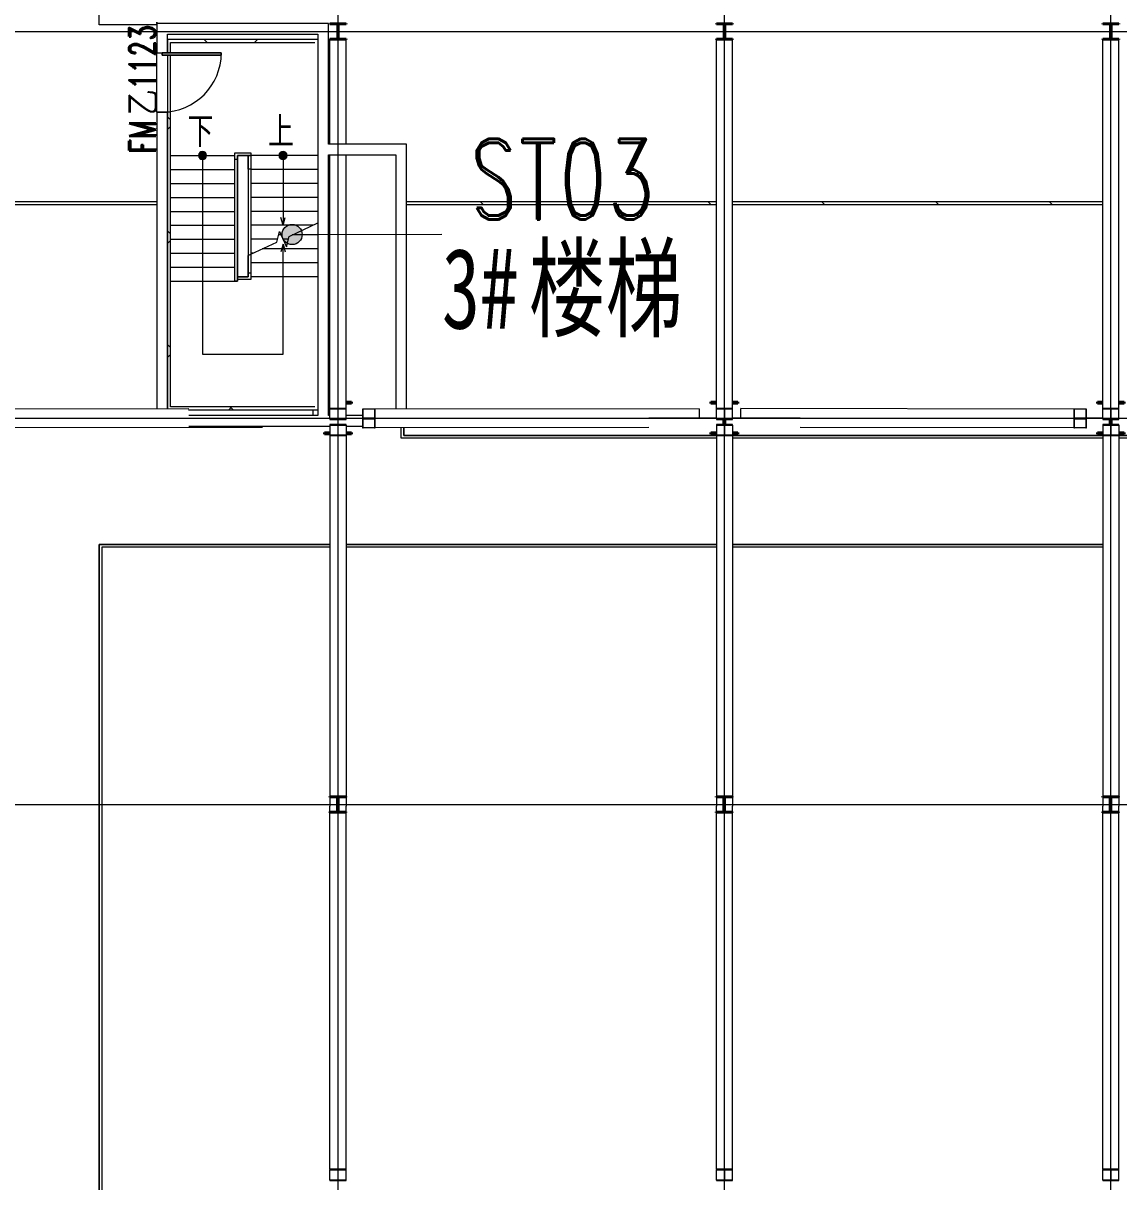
# Model space of a CAD drawing. Header units: millimetres. Extents: x -30000 to 430621, y -31706 to 192400.
# Drawn here: x 66133 to 86550, y 93773 to 115355 of the extents above; entities that cross this region are included whole.
import ezdxf

# ---------------------------------------------------------------- set-up
doc = ezdxf.new("R2010")
doc.units = ezdxf.units.MM
doc.linetypes.add('架空线', pattern=[3.97, 2.38, -1.59])
doc.linetypes.add('轴网线', pattern=[22.04, 18.38, -1.83, 0, -1.83])
doc.layers.get('0').update_dxf_attribs({"color": 8})
for name, color, linetype, lineweight in [('A-ANNO-NOTE', 8, 'Continuous', 5), ('A-AREA-IDEN', 8, 'Continuous', 9), ('A-DETL-GENF', 8, 'Continuous', 18), ('A-DOOR', 8, 'Continuous', 5), ('A-DOOR-IDEN', 8, 'Continuous', 9), ('A-DOOR-OPNG', 8, 'Continuous', 5), ('A-FLOR', 8, 'Continuous', 5), ('A-FLOR-HRAL', 8, 'Continuous', 5), ('A-WALL', 8, 'Continuous', 5), ('A-WALL-PATT', 8, 'Continuous', 9), ('S-BEAM', 8, 'Continuous', 5), ('S-COLS', 8, 'Continuous', 5), ('S-GRID', 8, 'Continuous', 9), ('S-STRS', 8, 'Continuous', 5), ('S-STRS-MBND', 8, 'Continuous', 5)]:
    doc.layers.add(name, color=color, linetype=linetype, lineweight=lineweight)
doc.styles.add('RomanD', font='romand__.ttf', dxfattribs={"width": 0.7, "height": 1500})
doc.styles.add('RomanD_1', font='romand__.ttf', dxfattribs={"width": 0.7, "height": 500})
doc.styles.add('仿宋', font='simfang.ttf', dxfattribs={"width": 0.7, "height": 500})
doc.styles.add('仿宋_2', font='simfang.ttf', dxfattribs={"width": 0.7, "height": 1500})
doc.styles.add('微软雅黑', font='Microsoft YaHei.ttf', dxfattribs={"width": 0.7, "height": 500})
pattern_1 = [(45, (-4e-09, 0), (-1060.66, 1060.66), []), (135, (-4e-09, 0), (-1060.66, -1060.66), [])]

# ---------------------------------------------------------------- blocks, each defined once
blk = doc.blocks.new('钢_柱_热轧H - HW300X300-659262-LAY-4F-1_500-A')
at = {"layer": 'S-COLS', "lineweight": 15, "true_color": 0xdddddd}
h = blk.add_hatch(color=254, dxfattribs=at)
h.paths.add_polyline_path([(5, -122), (5, 122), (-5, 122), (-5, -122)], flags=0)
h.paths.add_polyline_path([(9, -131), (5, -122), (-5, -131), (5, -131)], flags=0)
h.paths.add_polyline_path([(-150, -150), (150, -150), (150, -135), (-150, -135), (-150, -150)], flags=0)
h.paths.add_polyline_path([(5, 122), (5, 131), (-5, 129)], flags=0)
h.paths.add_polyline_path([(9, 131), (18, 135), (150, 135), (150, 150), (-150, 150), (-150, 135), (5, 132)], flags=0)
at = {"layer": 'S-COLS', "color": 8, "lineweight": 35, "true_color": 0x777777}
for p, q in [((-150, 150), (150, 150)), ((-150, 135), (-150, 150)), ((-18, 135), (-150, 135)), ((-5, -122), (-5, 122)), ((5, 122), (5, -122)), ((150, 135), (18, 135)), ((150, 150), (150, 135)), ((-150, -135), (-18, -135)), ((-150, -150), (-150, -135)), ((150, -150), (-150, -150)), ((18, -135), (150, -135)), ((150, -135), (150, -150))]:
    blk.add_line(p, q, dxfattribs=at)
for centre, start, end in [((-18, 122), 360, 90), ((18, 122), 90, 180), ((-18, -122), 270, 360), ((18, -122), 180, 270)]:
    blk.add_arc(centre, 13, start, end, dxfattribs=at)
blk = doc.blocks.new('钢_柱_焊接H - H600X500X20X30-V19-LAY-4F-1_500-A')
at = {"layer": 'S-COLS', "lineweight": 15, "true_color": 0xdddddd}
h = blk.add_hatch(color=254, dxfattribs=at)
h.paths.add_polyline_path([(-150, -300), (-150, -270), (-250, -270), (-250, -300), (-175, -300)], flags=0)
h.paths.add_polyline_path([(150, -300), (250, -300), (250, -270), (150, -270), (150, -287)], flags=0)
h.paths.add_polyline_path([(-175, 270), (-150, 270), (-150, 300), (-175, 300), (-175, 291)], flags=0)
h.paths.add_polyline_path([(250, 270), (250, 300), (150, 300), (150, 270)], flags=0)
at = {"layer": 'S-COLS', "color": 8, "lineweight": 35, "true_color": 0x777777}
for p, q in [((-175, 300), (-150, 300)), ((-150, 270), (-175, 270)), ((150, 300), (250, 300)), ((250, 270), (150, 270)), ((250, 300), (250, 270)), ((-250, -270), (-150, -270)), ((-250, -300), (-250, -270)), ((-150, -300), (-250, -300)), ((150, -270), (250, -270)), ((250, -300), (150, -300)), ((250, -270), (250, -300))]:
    blk.add_line(p, q, dxfattribs=at)
blk = doc.blocks.new('钢_柱_焊接H - H600X500X20X30-V20-LAY-4F-1_500-A')
at = {"layer": 'S-COLS', "lineweight": 15, "true_color": 0xdddddd}
h = blk.add_hatch(color=254, dxfattribs=at)
h.paths.add_polyline_path([(150, -300), (250, -300), (250, -270), (150, -270), (150, -288)], flags=0)
h.paths.add_polyline_path([(-150, -300), (-150, -270), (-250, -270), (-250, -300)], flags=0)
h.paths.add_polyline_path([(-10, -123), (10, -123), (5, -25), (-10, -25)], flags=0)
h.paths.add_polyline_path([(150, 270), (250, 270), (250, 300), (150, 300), (150, 288)], flags=0)
h.paths.add_polyline_path([(-250, 270), (-150, 270), (-150, 300), (-250, 300)], flags=0)
at = {"layer": 'S-COLS', "color": 8, "lineweight": 35, "true_color": 0x777777}
for p, q in [((-250, 300), (-150, 300)), ((-250, 270), (-250, 300)), ((-150, 270), (-250, 270)), ((150, 300), (250, 300)), ((250, 270), (150, 270)), ((250, 300), (250, 270)), ((-10, -123), (-10, -25)), ((10, -25), (10, -123)), ((-250, -270), (-150, -270)), ((-250, -300), (-250, -270)), ((-150, -300), (-250, -300)), ((150, -270), (250, -270)), ((250, -300), (150, -300)), ((250, -270), (250, -300))]:
    blk.add_line(p, q, dxfattribs=at)
blk = doc.blocks.new('钢_柱_焊接H - H600X500X20X30-V21-LAY-4F-1_500-A')
at = {"layer": 'S-COLS', "lineweight": 15, "true_color": 0xdddddd}
h = blk.add_hatch(color=254, dxfattribs=at)
h.paths.add_polyline_path([(150, -300), (250, -300), (250, -270), (150, -270), (150, -288)], flags=0)
h.paths.add_polyline_path([(-150, -300), (-150, -270), (-250, -270), (-250, -300)], flags=0)
h.paths.add_polyline_path([(-10, -123), (10, -123), (5, -25), (-10, -25)], flags=0)
h.paths.add_polyline_path([(150, 270), (250, 270), (250, 300), (150, 300), (150, 288)], flags=0)
h.paths.add_polyline_path([(-150, 270), (-150, 300), (-250, 300), (-250, 270)], flags=0)
at = {"layer": 'S-COLS', "color": 8, "lineweight": 35, "true_color": 0x777777}
for p, q in [((-250, 300), (-150, 300)), ((-250, 270), (-250, 300)), ((-150, 270), (-250, 270)), ((150, 300), (250, 300)), ((250, 270), (150, 270)), ((250, 300), (250, 270)), ((-10, -123), (-10, -25)), ((10, -25), (10, -123)), ((-250, -270), (-150, -270)), ((-250, -300), (-250, -270)), ((-150, -300), (-250, -300)), ((150, -270), (250, -270)), ((250, -300), (150, -300)), ((250, -270), (250, -300))]:
    blk.add_line(p, q, dxfattribs=at)
blk = doc.blocks.new('钢_柱_热轧H - HW300X300-659271-LAY-4F-1_500-A')
at = {"layer": 'S-COLS', "lineweight": 15, "true_color": 0xdddddd}
h = blk.add_hatch(color=254, dxfattribs=at)
h.paths.add_polyline_path([(5, -122), (5, 122), (-5, 122), (-5, -122)], flags=0)
h.paths.add_polyline_path([(9, -131), (5, -122), (-5, -131), (5, -131)], flags=0)
h.paths.add_polyline_path([(-150, -150), (150, -150), (150, -135), (-150, -135)], flags=0)
h.paths.add_polyline_path([(5, 122), (5, 131), (-5, 129)], flags=0)
h.paths.add_polyline_path([(9, 131), (18, 135), (150, 135), (150, 150), (-150, 150), (-145, 135), (5, 132)], flags=0)
at = {"layer": 'S-COLS', "color": 8, "lineweight": 35, "true_color": 0x777777}
for p, q in [((-150, 150), (150, 150)), ((-150, 135), (-150, 150)), ((-18, 135), (-150, 135)), ((-5, -122), (-5, 122)), ((5, 122), (5, -122)), ((150, 135), (18, 135)), ((150, 150), (150, 135)), ((-150, -135), (-18, -135)), ((-150, -150), (-150, -135)), ((150, -150), (-150, -150)), ((18, -135), (150, -135)), ((150, -135), (150, -150))]:
    blk.add_line(p, q, dxfattribs=at)
for centre, start, end in [((-18, 122), 360, 90), ((18, 122), 90, 180), ((-18, -122), 270, 360), ((18, -122), 180, 270)]:
    blk.add_arc(centre, 13, start, end, dxfattribs=at)
blk = doc.blocks.new('钢_梁_焊接H - H300X300X10X15-V173-LAY-4F-1_500-A')
at = {"layer": 'S-BEAM', "color": 8, "lineweight": 15, "true_color": 0x777777}
for p, q in [((71850, 115049), (72150, 115049)), ((71850, 113100), (71850, 115049)), ((72150, 113100), (72150, 115049)), ((71850, 108179), (71850, 112900)), ((72150, 108179), (72150, 112900)), ((72150, 108179), (71850, 108179)), ((71850, 108179), (71850, 108169)), ((71850, 108169), (71995, 108169)), ((71850, 107986), (71850, 108169)), ((71995, 108169), (71995, 107986)), ((72005, 107986), (72005, 108169)), ((72005, 108169), (72150, 108169)), ((72150, 108169), (72150, 108179)), ((72150, 107986), (72150, 108169)), ((71995, 107986), (71850, 107986)), ((71850, 107986), (71850, 107975)), ((71850, 107975), (72150, 107975)), ((72150, 107986), (72005, 107986)), ((72150, 107975), (72150, 107986))]:
    blk.add_line(p, q, dxfattribs=at)
blk = doc.blocks.new('钢_梁_焊接H - H300X300X10X15-V122-LAY-4F-1_500-A')
at = {"layer": 'S-BEAM', "color": 8, "lineweight": 15, "true_color": 0x777777}
for p, q in [((21750, 107877), (21450, 107877)), ((21450, 107877), (21450, 107867)), ((21450, 107867), (21595, 107867)), ((21450, 107867), (21450, 107683)), ((21595, 107867), (21595, 107683)), ((21605, 107683), (21605, 107867)), ((21605, 107867), (21750, 107867)), ((21750, 107867), (21750, 107877)), ((21750, 107867), (21750, 107683)), ((21595, 107683), (21450, 107683)), ((21450, 107683), (21450, 107673)), ((21450, 107673), (21750, 107673)), ((21450, 107673), (21450, 100949)), ((21750, 107683), (21605, 107683)), ((21750, 107673), (21750, 107683)), ((21750, 107673), (21750, 100770)), ((21450, 100935), (21450, 100770))]:
    blk.add_line(p, q, dxfattribs=at)
blk = doc.blocks.new('钢_梁_焊接H - H300X300X10X15-V123-LAY-4F-1_500-A')
at = {"layer": 'S-BEAM', "color": 8, "lineweight": 15, "true_color": 0x777777}
for p, q in [((21450, 100665), (21450, 100770)), ((21450, 94007), (21450, 100651)), ((21750, 94007), (21750, 100770)), ((21750, 94007), (21450, 94007)), ((21450, 94007), (21450, 93997)), ((21450, 93997), (21595, 93997)), ((21450, 93807), (21450, 93997)), ((21595, 93997), (21595, 93807)), ((21605, 93807), (21605, 93997)), ((21605, 93997), (21750, 93997)), ((21750, 93997), (21750, 94007)), ((21750, 93807), (21750, 93997)), ((21595, 93807), (21450, 93807)), ((21450, 93807), (21450, 93796)), ((21450, 93796), (21750, 93796)), ((21750, 93807), (21605, 93807)), ((21750, 93796), (21750, 93807))]:
    blk.add_line(p, q, dxfattribs=at)
blk = doc.blocks.new('钢_梁_焊接H - H300X300X10X15-658897-LAY-4F-1_500-A')
at = {"layer": 'S-BEAM', "color": 8, "lineweight": 15, "true_color": 0x777777}
for p, q in [((14250, 115049), (14550, 115049)), ((14250, 108179), (14250, 115049)), ((14550, 108179), (14550, 115049)), ((14550, 108179), (14250, 108179)), ((14250, 108179), (14250, 108169)), ((14250, 108169), (14395, 108169)), ((14250, 107986), (14250, 108169)), ((14395, 108169), (14395, 107986)), ((14405, 107986), (14405, 108169)), ((14405, 108169), (14550, 108169)), ((14550, 108169), (14550, 108179)), ((14550, 107986), (14550, 108169)), ((14395, 107986), (14250, 107986)), ((14250, 107986), (14250, 107975)), ((14250, 107975), (14550, 107975)), ((14550, 107986), (14405, 107986)), ((14550, 107975), (14550, 107986))]:
    blk.add_line(p, q, dxfattribs=at)
blk = doc.blocks.new('钢_梁_焊接H - H300X300X10X15-V176-LAY-4F-1_500-A')
at = {"layer": 'S-BEAM', "color": 8, "lineweight": 15, "true_color": 0x777777}
for p, q in [((79350, 107877), (79050, 107877)), ((79050, 107877), (79050, 107867)), ((79050, 107867), (79195, 107867)), ((79050, 107867), (79050, 107683)), ((79195, 107867), (79195, 107683)), ((79205, 107683), (79205, 107867)), ((79205, 107867), (79350, 107867)), ((79350, 107867), (79350, 107877)), ((79350, 107867), (79350, 107683)), ((79195, 107683), (79050, 107683)), ((79050, 107683), (79050, 107673)), ((79050, 107673), (79350, 107673)), ((79050, 107673), (79050, 100949)), ((79350, 107683), (79205, 107683)), ((79350, 107673), (79350, 107683)), ((79350, 107673), (79350, 100770)), ((79050, 100935), (79050, 100770))]:
    blk.add_line(p, q, dxfattribs=at)
blk = doc.blocks.new('钢_梁_焊接H - H300X300X10X15-V177-LAY-4F-1_500-A')
at = {"layer": 'S-BEAM', "color": 8, "lineweight": 15, "true_color": 0x777777}
for p, q in [((79050, 100665), (79050, 100770)), ((79050, 94007), (79050, 100651)), ((79350, 94007), (79350, 100770)), ((79350, 94007), (79050, 94007)), ((79050, 94007), (79050, 93997)), ((79050, 93997), (79195, 93997)), ((79050, 93807), (79050, 93997)), ((79195, 93997), (79195, 93807)), ((79205, 93807), (79205, 93997)), ((79205, 93997), (79350, 93997)), ((79350, 93997), (79350, 94007)), ((79350, 93807), (79350, 93997)), ((79195, 93807), (79050, 93807)), ((79050, 93807), (79050, 93796)), ((79050, 93796), (79350, 93796)), ((79350, 93807), (79205, 93807)), ((79350, 93796), (79350, 93807))]:
    blk.add_line(p, q, dxfattribs=at)
blk = doc.blocks.new('钢_梁_焊接H - H300X300X10X15-V143-LAY-4F-1_500-A')
at = {"layer": 'S-BEAM', "color": 8, "lineweight": 15, "true_color": 0x777777}
for p, q in [((36150, 107877), (35850, 107877)), ((35850, 107877), (35850, 107867)), ((35850, 107867), (35995, 107867)), ((35850, 107867), (35850, 107683)), ((35995, 107867), (35995, 107683)), ((36005, 107683), (36005, 107867)), ((36005, 107867), (36150, 107867)), ((36150, 107867), (36150, 107877)), ((36150, 107867), (36150, 107683)), ((35995, 107683), (35850, 107683)), ((35850, 107683), (35850, 107673)), ((35850, 107673), (36150, 107673)), ((35850, 107673), (35850, 100949)), ((36150, 107683), (36005, 107683)), ((36150, 107673), (36150, 107683)), ((36150, 107673), (36150, 100770)), ((35850, 100935), (35850, 100770))]:
    blk.add_line(p, q, dxfattribs=at)
blk = doc.blocks.new('钢_梁_焊接H - H300X300X10X15-V144-LAY-4F-1_500-A')
at = {"layer": 'S-BEAM', "color": 8, "lineweight": 15, "true_color": 0x777777}
for p, q in [((35850, 100665), (35850, 100770)), ((35850, 94007), (35850, 100651)), ((36150, 94007), (36150, 100770)), ((36150, 94007), (35850, 94007)), ((35850, 94007), (35850, 93997)), ((35850, 93997), (35995, 93997)), ((35850, 93807), (35850, 93997)), ((35995, 93997), (35995, 93807)), ((36005, 93807), (36005, 93997)), ((36005, 93997), (36150, 93997)), ((36150, 93997), (36150, 94007)), ((36150, 93807), (36150, 93997)), ((35995, 93807), (35850, 93807)), ((35850, 93807), (35850, 93796)), ((35850, 93796), (36150, 93796)), ((36150, 93807), (36005, 93807)), ((36150, 93796), (36150, 93807))]:
    blk.add_line(p, q, dxfattribs=at)
blk = doc.blocks.new('钢_梁_热轧H - HW350X350-659147-LAY-4F-1_500-A')
at = {"layer": 'S-BEAM', "color": 8, "lineweight": 15, "true_color": 0x777777}
for p, q in [((72466, 108166), (72453, 108166)), ((72453, 108166), (72453, 107816)), ((72677, 108167), (72466, 108166)), ((72466, 108010), (72466, 108166)), ((72690, 108167), (72677, 108167)), ((72677, 108167), (72677, 108011)), ((78728, 108174), (72690, 108167)), ((72690, 107817), (72690, 108167)), ((78728, 108174), (78728, 108000)), ((72466, 107816), (72466, 107972)), ((72668, 107998), (72475, 107997)), ((72475, 107985), (72668, 107986)), ((72677, 107973), (72677, 107817)), ((72453, 107816), (72466, 107816)), ((72677, 107817), (72466, 107816)), ((72677, 107817), (72690, 107817)), ((77791, 107823), (72690, 107817))]:
    blk.add_line(p, q, dxfattribs=at)
for centre, start_param, end_param in [((72475, 108010), 1.570796, 3.141593), ((72475, 107972), 0, 1.570796), ((72668, 108011), 3.141593, 4.712389), ((72668, 107973), 4.712389, 6.283185)]:
    blk.add_ellipse(centre, major_axis=(0, 13), ratio=0.677285, start_param=start_param, end_param=end_param, dxfattribs=at)
blk = doc.blocks.new('钢_梁_热轧H - HW350X350-659148-LAY-4F-1_500-A')
at = {"layer": 'S-BEAM', "color": 8, "lineweight": 15, "true_color": 0x777777}
for p, q in [((79503, 108000), (79503, 108175)), ((85710, 108167), (79503, 108175)), ((85723, 108167), (85710, 108167)), ((85710, 108167), (85710, 107817)), ((85723, 108011), (85723, 108167)), ((85934, 108166), (85723, 108167)), ((85947, 108166), (85934, 108166)), ((85934, 108166), (85934, 108010)), ((85947, 107816), (85947, 108166)), ((85723, 107817), (85723, 107973)), ((85925, 107997), (85732, 107998)), ((85732, 107986), (85925, 107985)), ((85934, 107972), (85934, 107816)), ((85710, 107817), (80609, 107823)), ((85710, 107817), (85723, 107817)), ((85934, 107816), (85723, 107817)), ((85934, 107816), (85947, 107816))]:
    blk.add_line(p, q, dxfattribs=at)
for centre, start_param, end_param in [((85732, 108011), 1.570796, 3.141593), ((85732, 107973), 0, 1.570796), ((85925, 108010), 3.141593, 4.712389), ((85925, 107972), 4.712389, 6.283185)]:
    blk.add_ellipse(centre, major_axis=(0, 13), ratio=0.677285, start_param=start_param, end_param=end_param, dxfattribs=at)
blk = doc.blocks.new('钢_梁_热轧H - HW350X350-659247-LAY-4F-1_500-A')
at = {"layer": 'S-BEAM', "color": 8, "lineweight": 15, "true_color": 0x777777}
for p, q in [((65266, 108166), (65253, 108166)), ((65253, 108166), (65253, 107816)), ((65477, 108167), (65266, 108166)), ((65266, 108010), (65266, 108166)), ((65490, 108167), (65477, 108167)), ((65477, 108167), (65477, 108011)), ((69217, 108171), (65490, 108167)), ((65490, 107817), (65490, 108167)), ((71528, 108150), (71528, 108050)), ((65266, 107816), (65266, 107972)), ((65468, 107998), (65275, 107997)), ((65275, 107985), (65468, 107986)), ((65477, 107973), (65477, 107817)), ((65253, 107816), (65266, 107816)), ((65477, 107817), (65266, 107816)), ((65477, 107817), (65490, 107817)), ((70591, 107823), (65490, 107817))]:
    blk.add_line(p, q, dxfattribs=at)
for centre, start_param, end_param in [((65275, 108010), 1.570796, 3.141593), ((65275, 107972), 0, 1.570796), ((65468, 108011), 3.141593, 4.712389), ((65468, 107973), 4.712389, 6.283185)]:
    blk.add_ellipse(centre, major_axis=(0, 13), ratio=0.677285, start_param=start_param, end_param=end_param, dxfattribs=at)
blk = doc.blocks.new('X-ST-F3-04-C-002_HLP2_rvt-1-LAY-4F-1_500-A')
at = {"color": 8, "lineweight": 15, "true_color": 0x777777}
for name, p in [('钢_柱_热轧H - HW300X300-659262-LAY-4F-1_500-A', (72000, 115200)), ('钢_柱_热轧H - HW300X300-659262-LAY-4F-1_500-A', (79200, 115200)), ('钢_柱_热轧H - HW300X300-659262-LAY-4F-1_500-A', (86400, 115200)), ('钢_梁_焊接H - H300X300X10X15-V173-LAY-4F-1_500-A', (0, 0)), ('钢_梁_焊接H - H300X300X10X15-658897-LAY-4F-1_500-A', (64800, 0)), ('钢_梁_热轧H - HW350X350-659247-LAY-4F-1_500-A', (0, 0)), ('钢_柱_焊接H - H600X500X20X30-V19-LAY-4F-1_500-A', (72000, 108000)), ('钢_梁_热轧H - HW350X350-659147-LAY-4F-1_500-A', (0, 0)), ('钢_柱_焊接H - H600X500X20X30-V20-LAY-4F-1_500-A', (79200, 108000)), ('钢_梁_热轧H - HW350X350-659148-LAY-4F-1_500-A', (0, 0)), ('钢_柱_焊接H - H600X500X20X30-V21-LAY-4F-1_500-A', (86400, 108000)), ('钢_梁_焊接H - H300X300X10X15-V122-LAY-4F-1_500-A', (50400, 0)), ('钢_梁_焊接H - H300X300X10X15-V176-LAY-4F-1_500-A', (0, 0)), ('钢_梁_焊接H - H300X300X10X15-V143-LAY-4F-1_500-A', (50400, 0)), ('钢_柱_热轧H - HW300X300-659271-LAY-4F-1_500-A', (71995, 100800)), ('钢_柱_热轧H - HW300X300-659271-LAY-4F-1_500-A', (79195, 100800)), ('钢_柱_热轧H - HW300X300-659271-LAY-4F-1_500-A', (86395, 100800)), ('钢_梁_焊接H - H300X300X10X15-V123-LAY-4F-1_500-A', (50400, 0)), ('钢_梁_焊接H - H300X300X10X15-V177-LAY-4F-1_500-A', (0, 0)), ('钢_梁_焊接H - H300X300X10X15-V144-LAY-4F-1_500-A', (50400, 0))]:
    blk.add_blockref(name, p, dxfattribs=at)
at = {"color": 8, "lineweight": 15, "true_color": 0x777777, "rotation": 8.537736462515939e-07}
blk.add_blockref('钢_梁_焊接H - H300X300X10X15-658897-LAY-4F-1_500-A', (72000, 0), dxfattribs=at)
blk = doc.blocks.new('顶部扶栏类型 - 顶部扶栏_内部_-1765641-LAY-4F-1_500-A')
at = {"layer": 'A-FLOR-HRAL', "lineweight": 15}
for p, q in [((70325, 110705), (70325, 111027)), ((70375, 111050), (70375, 110705)), ((70125, 110630), (70250, 110630)), ((70250, 110580), (70125, 110580)), ((70250, 110630), (70325, 110630)), ((70375, 110580), (70250, 110580)), ((70325, 110705), (70375, 110705)), ((70325, 110630), (70325, 110705)), ((70375, 110705), (70375, 110580))]:
    blk.add_line(p, q, dxfattribs=at)
blk = doc.blocks.new('顶部扶栏类型 - 顶部扶栏_内部_-V411-LAY-4F-1_500-A')
at = {"layer": 'A-FLOR-HRAL', "lineweight": 15}
for p, q in [((70325, 111027), (70325, 110705)), ((70375, 111050), (70375, 110705)), ((70325, 110630), (70125, 110630)), ((70375, 110580), (70125, 110580)), ((70325, 110705), (70325, 110630)), ((70375, 110705), (70375, 110580))]:
    blk.add_line(p, q, dxfattribs=at)
blk = doc.blocks.new('顶部扶栏类型 - 顶部扶栏_内部_-1765694-LAY-4F-1_500-A')
at = {"layer": 'A-FLOR-HRAL', "lineweight": 15}
for p, q in [((70074.6, 112815.4), (70074.6, 112940.4)), ((70074.6, 112940.4), (70199.6, 112940.4)), ((70124.6, 112890.4), (70124.6, 112815.4)), ((70199.6, 112890.4), (70124.6, 112890.4)), ((70199.6, 112940.4), (70375.4, 112940.4)), ((70375.4, 112890.4), (70199.6, 112890.4)), ((70375.4, 112940.4), (70375.4, 112890.4)), ((70074.6, 110550), (70074.6, 112815.4)), ((70124.6, 112815.4), (70074.6, 112815.4)), ((70124.6, 112815.4), (70124.6, 110550)), ((70124.6, 110550), (70074.6, 110550))]:
    blk.add_line(p, q, dxfattribs=at)
blk = doc.blocks.new('顶部扶栏类型 - 顶部扶栏_内部_-V412-LAY-4F-1_500-A')
at = {"layer": 'A-FLOR-HRAL', "lineweight": 15}
for p, q in [((70074.6, 112940.4), (70375.4, 112940.4)), ((70074.6, 112815.4), (70074.6, 112940.4)), ((70124.6, 112890.4), (70375.4, 112890.4)), ((70124.6, 112815.4), (70124.6, 112890.4)), ((70375.4, 112940.4), (70375.4, 112890.4)), ((70074.6, 110550), (70074.6, 112815.4)), ((70124.6, 110550), (70124.6, 112815.4)), ((70074.6, 110550), (70124.6, 110550))]:
    blk.add_line(p, q, dxfattribs=at)
blk = doc.blocks.new('顶部扶栏类型 - 顶部扶栏_内部_-1800017-LAY-4F-1_500-A')
at = {"layer": 'A-FLOR-HRAL', "lineweight": 15}
for p, q in [((70325, 112890), (70375, 112890)), ((70325, 112635), (70325, 112890)), ((70375, 112890), (70375, 112635)), ((70375, 112635), (70325, 112635))]:
    blk.add_line(p, q, dxfattribs=at)
blk = doc.blocks.new('顶部扶栏类型 - 顶部扶栏_内部_-V419-LAY-4F-1_500-A')
at = {"layer": 'A-FLOR-HRAL', "lineweight": 15}
for p, q in [((70375, 112890), (70325, 112890)), ((70325, 112890), (70325, 111027)), ((70375, 112890), (70375, 111050)), ((70325, 111027), (70375, 111050))]:
    blk.add_line(p, q, dxfattribs=at)
blk = doc.blocks.new('上楼梯路径-C - 顺砌剖面-1881069-LAY-4F-1_500-A')
at = {"layer": 'A-DETL-GENF', "true_color": 0x808080}
blk.add_hatch(color=8, dxfattribs=at).paths.add_polyline_path([(0, -75), (19, -72), (53, -53), (72, -19), (72, 19), (53, 53), (19, 72), (-19, 72), (-53, 53), (-65, 38), (-75, 0), (-65, -37), (-37, -65), (-19, -72)], flags=0)
at = {"layer": 'A-DETL-GENF'}
for p, q in [((0, 0), (0, -75)), ((0, -75), (0, -1300)), ((0, -1300), (-39, -1155)), ((0, -1300), (39, -1155))]:
    blk.add_line(p, q, dxfattribs=at)
for start, end in [(90, 270), (270, 90)]:
    blk.add_arc((0, 0), 75, start, end, dxfattribs=at)
blk = doc.blocks.new('下楼梯路径-C - 顺砌剖面-1882488-LAY-4F-1_500-A')
at = {"layer": 'A-DETL-GENF', "true_color": 0x808080}
blk.add_hatch(color=8, dxfattribs=at).paths.add_polyline_path([(613, 1180), (613, 1142), (621, 1123), (648, 1096), (696, 1087), (718, 1096), (739, 1108), (751, 1123), (761, 1161), (751, 1198), (723, 1226), (686, 1236), (648, 1226), (621, 1198)], flags=0)
at = {"layer": 'A-DETL-GENF'}
for p, q in [((613, 1161), (-3014, 1161)), ((-3014, 1161), (-3014, -339)), ((686, 1161), (613, 1161)), ((-3014, -339), (-964, -339)), ((-964, -339), (-1109, -300)), ((-964, -339), (-1109, -378))]:
    blk.add_line(p, q, dxfattribs=at)
for start, end in [(0, 180), (180, 0)]:
    blk.add_arc((686, 1161), 75, start, end, dxfattribs=at)
blk = doc.blocks.new('AR-F3-00-STA-001_HLP2_rvt-1-LAY-4F-1_500-A')
at = {"layer": 'S-STRS', "lineweight": 15}
for p, q in [((68825, 114760), (68825, 113700)), ((68881, 112890), (69400, 112890)), ((69400, 112890), (69415, 112890)), ((69420, 112890), (69545, 112890)), ((69550, 112890), (70075, 112890)), ((70125, 112890), (70325, 112890)), ((70125, 112630), (70125, 112890)), ((70325, 112890), (70325, 112630)), ((70900, 112890), (70375, 112890)), ((71050, 112890), (70900, 112890)), ((71625, 112890), (71050, 112890)), ((68881, 112630), (70075, 112630)), ((70125, 112370), (70125, 112630)), ((70325, 112630), (70325, 112370)), ((71625, 112630), (70375, 112630)), ((68881, 112370), (70075, 112370)), ((70125, 112110), (70125, 112370)), ((70325, 112370), (70325, 112110)), ((71625, 112370), (70375, 112370)), ((68881, 112110), (70075, 112110)), ((70125, 111850), (70125, 112110)), ((70325, 112110), (70325, 111850)), ((71625, 112110), (70375, 112110)), ((68881, 111850), (70075, 111850)), ((70125, 111590), (70125, 111850)), ((70325, 111850), (70325, 111590)), ((71625, 111850), (70375, 111850)), ((68881, 111590), (70075, 111590)), ((70125, 111330), (70125, 111590)), ((70325, 111590), (70325, 111330)), ((71533, 111590), (70375, 111590)), ((70938, 111410), (70894, 111410)), ((71625, 111410), (71147, 111410)), ((68881, 111330), (70075, 111330)), ((70125, 111070), (70125, 111330)), ((70325, 111330), (70325, 111070)), ((70875, 111330), (70375, 111330)), ((71625, 111150), (70589, 111150)), ((71075, 111330), (70975, 111330)), ((68881, 111070), (70075, 111070)), ((70125, 110810), (70125, 111070)), ((70325, 111070), (70325, 111027)), ((70325, 111027), (70325, 110890)), ((70417, 111070), (70375, 111070)), ((68881, 110810), (70075, 110810)), ((70125, 110630), (70125, 110810)), ((70325, 110890), (70325, 110630)), ((71625, 110890), (70375, 110890)), ((68881, 110550), (70075, 110550)), ((70325, 110630), (70125, 110630)), ((70125, 110550), (70125, 110580)), ((71625, 110630), (70375, 110630))]:
    blk.add_line(p, q, dxfattribs=at)
at = {"layer": 'S-STRS', "linetype": '架空线', "lineweight": 15}
for p, q in [((68881, 112890), (69400, 112890)), ((69400, 112890), (69415, 112890)), ((69420, 112890), (69545, 112890)), ((69550, 112890), (70075, 112890)), ((70900, 112890), (70375, 112890)), ((71050, 112890), (70900, 112890)), ((71625, 112890), (71050, 112890)), ((68881, 112630), (70075, 112630)), ((71625, 112630), (70375, 112630)), ((68881, 112370), (70075, 112370)), ((71625, 112370), (70375, 112370)), ((68881, 112110), (70075, 112110)), ((71625, 112110), (70375, 112110)), ((68881, 111850), (70075, 111850)), ((71625, 111850), (70375, 111850)), ((68881, 111590), (70075, 111590)), ((71533, 111590), (70375, 111590)), ((70938, 111410), (70894, 111410)), ((71625, 111410), (71147, 111410)), ((68881, 111330), (70075, 111330)), ((70875, 111330), (70375, 111330)), ((71625, 111150), (70589, 111150)), ((71075, 111330), (70975, 111330)), ((68881, 111070), (70075, 111070)), ((70417, 111070), (70375, 111070)), ((68881, 110810), (70075, 110810)), ((71625, 110890), (70375, 110890)), ((68881, 110550), (70075, 110550)), ((71625, 110630), (70375, 110630))]:
    blk.add_line(p, q, dxfattribs=at)
at = {"layer": 'S-STRS-MBND', "lineweight": 15}
for p, q in [((71088, 111383), (71625, 111633)), ((70862, 111277), (70909, 111472)), ((70909, 111472), (71041, 111188)), ((71041, 111188), (71088, 111383)), ((70375, 111050), (70862, 111277))]:
    blk.add_line(p, q, dxfattribs=at)
at = {"lineweight": 15, "rotation": 90.0000000000001}
blk.add_blockref('下楼梯路径-C - 顺砌剖面-1882488-LAY-4F-1_500-A', (70636, 112204), dxfattribs=at)
at = {"color": 163, "lineweight": 15, "true_color": 0x667fcc}
for name in ['顶部扶栏类型 - 顶部扶栏_内部_-1765694-LAY-4F-1_500-A', '顶部扶栏类型 - 顶部扶栏_内部_-V412-LAY-4F-1_500-A', '顶部扶栏类型 - 顶部扶栏_内部_-1800017-LAY-4F-1_500-A', '顶部扶栏类型 - 顶部扶栏_内部_-V419-LAY-4F-1_500-A', '顶部扶栏类型 - 顶部扶栏_内部_-1765641-LAY-4F-1_500-A', '顶部扶栏类型 - 顶部扶栏_内部_-V411-LAY-4F-1_500-A']:
    blk.add_blockref(name, (0, 0), dxfattribs=at)
at = {"lineweight": 15}
blk.add_blockref('上楼梯路径-C - 顺砌剖面-1881069-LAY-4F-1_500-A', (70975, 112890), dxfattribs=at)
at = {"layer": 'A-ANNO-NOTE', "color": 7, "lineweight": 15, "char_height": 500, "width": 673.42, "attachment_point": 1, "style": '仿宋'}
for s, insert in [('\\f仿宋|b0|i0|c134|p49|;\\W.7;下', (69198, 113600)), ('\\f仿宋|b0|i0|c134|p49|;\\W.7;上', (70698, 113600))]:
    blk.add_mtext(s, dxfattribs=dict(at, insert=insert))
blk = doc.blocks.new('单扇平开防火门_带观察窗 - FM乙1123-V1-LAY-4F-1_500-A')
at = {"layer": 'A-DOOR'}
for p, q in [((510, -1100), (510, 0)), ((550, 0), (510, 0)), ((510, 0), (510, -700)), ((550, -700), (550, 0)), ((510, 0), (550, 0)), ((550, 0), (550, -1100)), ((510, -700), (510, -900)), ((550, -900), (550, -700)), ((510, -900), (510, -1100)), ((550, -1100), (550, -900)), ((550, -1100), (510, -1100)), ((510, -1100), (550, -1100))]:
    blk.add_line(p, q, dxfattribs=at)
blk.add_arc((550, 0), 1100, 180, 270, dxfattribs=at)
at = {"layer": 'A-DOOR-OPNG'}
for p, q in [((-550, 100), (-550, -100)), ((550, 99), (550, -100))]:
    blk.add_line(p, q, dxfattribs=at)
blk = doc.blocks.new('顶部扶栏类型 - 顶部扶栏_内部_-3241286-LAY-4F-1_500-A')
at = {"layer": 'A-FLOR-HRAL'}
for p, q in [((67550, 105647), (71850, 105647)), ((67550, 79369), (67550, 105647)), ((71850, 105597), (67600, 105597)), ((67600, 105597), (67600, 79370)), ((72150, 105647), (79050, 105647)), ((79050, 105597), (72150, 105597)), ((79350, 105647), (86250, 105647)), ((86250, 105597), (79350, 105597))]:
    blk.add_line(p, q, dxfattribs=at)
blk = doc.blocks.new('顶部扶栏类型 - 顶部扶栏_内部_-V430-LAY-4F-1_500-A')
at = {"layer": 'A-FLOR-HRAL'}
for p, q in [((67550, 105647), (67550, 79369)), ((71850, 105647), (67550, 105647)), ((67600, 105597), (67600, 79370)), ((71850, 105597), (67600, 105597)), ((79050, 105647), (72150, 105647)), ((79050, 105597), (72150, 105597)), ((86250, 105647), (79350, 105647)), ((86250, 105597), (79350, 105597))]:
    blk.add_line(p, q, dxfattribs=at)
blk = doc.blocks.new('顶部扶栏类型 - 顶部扶栏_内部_-3241342-LAY-4F-1_500-A')
at = {"layer": 'A-FLOR-HRAL'}
for p, q in [((67550.00084, 115325.001248), (67550.00084, 151275)), ((68625, 115325.001248), (67550.00084, 115325.001248)), ((68625, 115375.001248), (68625, 115350))]:
    blk.add_line(p, q, dxfattribs=at)
blk = doc.blocks.new('顶部扶栏类型 - 顶部扶栏_内部_-V433-LAY-4F-1_500-A')
at = {"layer": 'A-FLOR-HRAL'}
for p, q in [((67550.00084, 115325.001248), (67550.00084, 151275)), ((68625, 115325.001248), (67550.00084, 115325.001248)), ((68625, 115350), (68625, 115375.001248))]:
    blk.add_line(p, q, dxfattribs=at)
blk = doc.blocks.new('顶部扶栏类型 - 顶部扶栏_内部_-3241767-LAY-4F-1_500-A')
at = {"layer": 'A-FLOR-HRAL'}
for p, q in [((73175, 107625), (73175, 107817)), ((73225, 107817), (73225, 107675)), ((79050, 107625), (73175, 107625)), ((73225, 107675), (79050, 107675)), ((79350, 107675), (86250, 107675)), ((86250, 107625), (79350, 107625)), ((86550, 107675), (93450, 107675)), ((93450, 107625), (86550, 107625)), ((93750, 107675), (100650, 107675)), ((100650, 107625), (93750, 107625)), ((100950, 107675), (107850, 107675)), ((107850, 107625), (100950, 107625)), ((108150, 107675), (108575, 107675)), ((108575, 107625), (108150, 107625)), ((108625, 107675), (115050, 107675)), ((115050, 107625), (108625, 107625)), ((115350, 107675), (121225, 107675)), ((121225, 107625), (115350, 107625)), ((121225, 107675), (121225, 107625))]:
    blk.add_line(p, q, dxfattribs=at)
blk = doc.blocks.new('顶部扶栏类型 - 顶部扶栏_内部_-V452-LAY-4F-1_500-A')
at = {"layer": 'A-FLOR-HRAL'}
for p, q in [((73175, 107625), (73175, 107817)), ((73225, 107675), (73225, 107817)), ((79050, 107625), (73175, 107625)), ((79050, 107675), (73225, 107675)), ((86250, 107675), (79350, 107675)), ((86250, 107625), (79350, 107625)), ((93450, 107675), (86550, 107675)), ((93450, 107625), (86550, 107625)), ((100650, 107675), (93750, 107675)), ((100650, 107625), (93750, 107625)), ((107850, 107675), (100950, 107675)), ((107850, 107625), (100950, 107625)), ((108575, 107675), (108150, 107675)), ((108575, 107625), (108150, 107625)), ((115050, 107675), (108625, 107675)), ((115050, 107625), (108625, 107625)), ((121225, 107675), (115350, 107675)), ((121225, 107625), (115350, 107625)), ((121225, 107625), (121225, 107675))]:
    blk.add_line(p, q, dxfattribs=at)

msp = doc.modelspace()

# ---------------------------------------------------------------- hatches: boundary and pattern name
at = {"layer": 'A-AREA-IDEN', "lineweight": 18}
h = msp.add_hatch(color=256, dxfattribs=at)
edge = h.paths.add_edge_path(flags=0)
edge.add_arc((71144.3, 111418.6), 187.5, 0, 360)
at = {"layer": 'A-WALL-PATT', "lineweight": 5}
h = msp.add_hatch(dxfattribs=at)
h.set_pattern_fill('FP_13', color=256, style=0, pattern_type=2)
h.set_pattern_definition(pattern_1)
h.paths.add_polyline_path([(68881, 108206), (68881, 113700), (68825, 113700), (68825, 108206)], flags=0)
h.paths.add_polyline_path([(68825, 114800), (68881, 114800), (68881, 115050), (68825, 115050), (68825, 114994)], flags=0)
h = msp.add_hatch(dxfattribs=at)
h.set_pattern_fill('FP_13', color=256, style=0, pattern_type=2)
h.set_pattern_definition(pattern_1)
h.paths.add_polyline_path([(71569, 114994), (71625, 114994), (71625, 115050), (68881, 115050), (68881, 114994), (71491.2, 114994)], flags=0)
h = msp.add_hatch(dxfattribs=at)
h.set_pattern_fill('FP_14', color=256, style=0, pattern_type=2)
h.set_pattern_definition([(135, (-4e-09, 0), (-1060.66, -1060.66), [])])
h.paths.add_polyline_path([(73275, 111975), (79050, 111975), (79050, 112025), (73275, 112025)], flags=0)
h.paths.add_polyline_path([(121121.8, 111975), (121125, 111975), (121125, 112025), (115350, 112025), (115350, 111975), (120666.5, 111975)], flags=0)
h.paths.add_polyline_path([(79350, 111975), (86250, 111975), (86250, 112025), (79350, 112025), (79350, 112016.4)], flags=0)
h.paths.add_polyline_path([(86550, 111975), (93450, 111975), (93450, 112025), (86550, 112025), (86550, 112006.2)], flags=0)
h.paths.add_polyline_path([(93750, 111975), (100650, 111975), (100650, 112025), (93750, 112025), (93750, 111996)], flags=0)
h.paths.add_polyline_path([(114019.5, 111975), (115050, 111975), (115050, 112025), (108150, 112025), (108150, 111975), (108625, 111975)], flags=0)
h.paths.add_polyline_path([(100950, 111975), (107850, 111976), (107850, 112025), (100950, 112025), (100950, 111985.8)], flags=0)
h = msp.add_hatch(dxfattribs=at)
h.set_pattern_fill('FP_13', color=256, style=0, pattern_type=2)
h.set_pattern_definition(pattern_1)
h.paths.add_polyline_path([(70813.7, 108150), (71625, 108150), (71625, 108206), (68825, 108206), (68825, 108171), (69216.6, 108171.5), (69216.6, 108150)], flags=0)

# ---------------------------------------------------------------- linework, layer by layer
at = {"layer": 'A-AREA-IDEN', "lineweight": 18}
msp.add_line((71144.3, 111418.6), (73934.1, 111426.1), dxfattribs=at)
msp.add_circle((71144.3, 111418.6), 187.5, dxfattribs=at)
at = {"layer": 'A-FLOR'}
for p, q in [((79050, 108000), (77790.9, 108000)), ((80609.1, 108000), (79350, 108000)), ((86250, 108000), (85947.1, 108000))]:
    msp.add_line(p, q, dxfattribs=at)
at = {"layer": 'A-WALL', "lineweight": 9}
for p, q in [((68625, 115350), (68625, 114800)), ((71825, 115350), (68625, 115350)), ((71825, 113100), (71825, 115350)), ((68825, 114800), (68825, 115150)), ((68825, 115150), (71625, 115150)), ((68825, 115050), (68825, 114800)), ((71625, 115150), (71625, 108050)), ((68625, 114800), (68725, 114800)), ((68625, 113700), (68625, 112025)), ((68825, 113700), (68625, 113700)), ((68825, 108171), (68825, 113700)), ((68825, 113700), (68825, 108206)), ((73275, 113100), (71825, 113100)), ((73275, 108167.5), (73275, 113100)), ((71825, 108050), (71825, 112900)), ((71825, 112900), (73075, 112900)), ((73075, 112900), (73075, 108167.2)), ((68625, 112025), (68625, 108170.7)), ((71625, 108050), (69216.7, 108050)), ((71850, 108050), (71825, 108050)), ((72452.8, 108050), (72150, 108050)), ((69217, 107850), (71850, 107850)), ((72150, 107850), (72453.1, 107850))]:
    msp.add_line(p, q, dxfattribs=at)
at = {"layer": 'A-WALL'}
for p, q in [((71625, 115050), (68825, 115050)), ((68881, 114800), (68881, 114994)), ((68881, 114994), (71569, 114994)), ((68625, 113700), (68625, 114800)), ((68881, 108206), (68881, 114760)), ((68881, 113700), (68825, 113700)), ((68625, 112025), (64950, 112025)), ((79050, 112025), (73275, 112025)), ((86250, 112025), (79350, 112025)), ((64950, 111975), (68625, 111975)), ((73275, 111975), (79050, 111975)), ((79350, 111975), (86250, 111975)), ((68825, 108206), (68825, 108171)), ((71569, 108206), (68881, 108206)), ((69216.6, 108150), (71625, 108150))]:
    msp.add_line(p, q, dxfattribs=at)
at = {"layer": 'S-GRID', "linetype": '轴网线'}
for p, q in [((72000, -17706.2), (72000, 174400)), ((79200, -17706.2), (79200, 174400)), ((86400, -17706.2), (86400, 174400)), ((-16000, 115200), (308800, 115200)), ((-16000, 108000), (308800, 108000)), ((-16000, 100800), (308800, 100800))]:
    msp.add_line(p, q, dxfattribs=at)

# ---------------------------------------------------------------- block references
at = {"lineweight": 5}
for name in ['AR-F3-00-STA-001_HLP2_rvt-1-LAY-4F-1_500-A', 'X-ST-F3-04-C-002_HLP2_rvt-1-LAY-4F-1_500-A']:
    msp.add_blockref(name, (0, 0), dxfattribs=at)
at = {"layer": 'A-DOOR', "rotation": 89.99999999999977}
msp.add_blockref('单扇平开防火门_带观察窗 - FM乙1123-V1-LAY-4F-1_500-A', (68725, 114250), dxfattribs=at)
at = {"layer": 'A-FLOR-HRAL'}
for name in ['顶部扶栏类型 - 顶部扶栏_内部_-3241342-LAY-4F-1_500-A', '顶部扶栏类型 - 顶部扶栏_内部_-V433-LAY-4F-1_500-A', '顶部扶栏类型 - 顶部扶栏_内部_-3241767-LAY-4F-1_500-A', '顶部扶栏类型 - 顶部扶栏_内部_-V452-LAY-4F-1_500-A', '顶部扶栏类型 - 顶部扶栏_内部_-3241286-LAY-4F-1_500-A', '顶部扶栏类型 - 顶部扶栏_内部_-V430-LAY-4F-1_500-A']:
    msp.add_blockref(name, (0, 0), dxfattribs=at)

# ---------------------------------------------------------------- texts
at = {"layer": 'A-AREA-IDEN', "char_height": 1500, "attachment_point": 1}
for s, insert, width, style in [('ST03', (74449.1, 113199.8), 4657.804, 'RomanD'), ('楼梯', (75554.7, 111165.7), 3928.269, '仿宋_2'), ('3#', (73934.1, 111165.7), 1964.134, '仿宋_2')]:
    msp.add_mtext(s, dxfattribs=dict(at, insert=insert, width=width, style=style))
at = {"layer": 'A-DOOR-IDEN', "char_height": 500, "attachment_point": 1, "rotation": 90}
for s, insert, width, style in [('1123', (68106.8, 114129), 1683.544, 'RomanD_1'), ('\\f微软雅黑|b0|i0|c134|p34|;\\W.7;乙', (68106.8, 113642.8), 589.24, '微软雅黑'), ('FM', (68106.8, 112925.1), 869.831, 'RomanD_1')]:
    msp.add_mtext(s, dxfattribs=dict(at, insert=insert, width=width, style=style))

doc.saveas('drawing.dxf')
